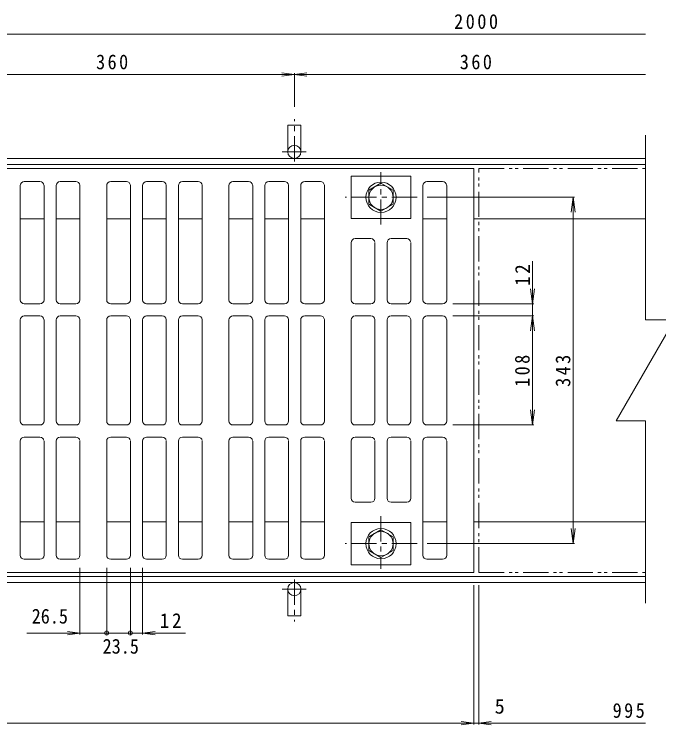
# Model space of a CAD drawing. Units: millimetres, scale not verified. Extents: x -922 to 935, y -674 to 618.
# Drawn here: x -335 to 303, y -137 to 567 of the extents above; entities that cross this region are included whole.
import ezdxf
from ezdxf.enums import TextEntityAlignment as Align

# ---------------------------------------------------------------- set-up
doc = ezdxf.new("R2010")
doc.units = ezdxf.units.MM
doc.header["$LTSCALE"] = 5
doc.header["$PDMODE"] = 32
doc.header["$PDSIZE"] = 4
doc.linetypes.add('CHAIN1', pattern=[8, 5, -1, 1, -1])
doc.linetypes.add('DOUBLE_CHAIN1', pattern=[8.8, 5, -1, 0.6, -0.6, 0.6, -1])
for name, color, linetype, lineweight in [('0-0_通り芯', 3, 'Continuous', 9), ('0-2_仕上', 6, 'Continuous', 9), ('0-3_建具', 4, 'Continuous', 9), ('0-4_その他', 7, 'Continuous', 9), ('0-A', 2, 'Continuous', 9)]:
    doc.layers.add(name, color=color, linetype=linetype, lineweight=lineweight)
doc.styles.add('ＭＳ ゴシック', font='')
doc.styles.get('ＭＳ ゴシック').set_extended_font_data('MS Gothic')

msp = doc.modelspace()

# ---------------------------------------------------------------- linework, layer by layer
at = {"layer": '0-0_通り芯', "color": 2}
for p, q in [((289.859, 447.292), (289.859, 264.277)), ((260.991, 164.278), (318.726, 264.277)), ((289.859, 264.277), (318.726, 264.277)), ((260.991, 164.278), (289.859, 164.278)), ((289.859, 164.278), (289.859, -16.247))]:
    msp.add_line(p, q, dxfattribs=at)
at = {"layer": '0-0_通り芯'}
for p, q in [((119.859, 14.277), (119.859, 414.277)), ((-309.391, 401.277), (-324.891, 401.277)), ((-273.891, 401.277), (-289.391, 401.277)), ((-223.891, 401.277), (-239.391, 401.277)), ((-188.391, 401.277), (-203.891, 401.277)), ((-152.891, 401.277), (-168.391, 401.277)), ((-102.891, 401.277), (-118.391, 401.277)), ((-67.391, 401.277), (-82.891, 401.277)), ((-31.891, 401.277), (-47.391, 401.277)), ((-1.391, 364.777), (-1.391, 406.777)), ((57.609, 406.777), (-1.391, 406.777)), ((57.609, 364.777), (57.609, 406.777)), ((89.109, 401.277), (73.609, 401.277)), ((-328.891, 284.277), (-328.891, 397.277)), ((-305.391, 284.277), (-305.391, 397.277)), ((-293.391, 284.277), (-293.391, 397.277)), ((-269.891, 284.277), (-269.891, 397.277)), ((-243.391, 284.277), (-243.391, 397.277)), ((-219.891, 284.277), (-219.891, 397.277)), ((-207.891, 284.277), (-207.891, 397.277)), ((-184.391, 284.277), (-184.391, 397.277)), ((-172.391, 284.277), (-172.391, 397.277)), ((-148.891, 284.277), (-148.891, 397.277)), ((-122.391, 284.277), (-122.391, 397.277)), ((-98.891, 284.277), (-98.891, 397.277)), ((-86.891, 284.277), (-86.891, 397.277)), ((-63.391, 284.277), (-63.391, 397.277)), ((-51.391, 284.277), (-51.391, 397.277)), ((-27.891, 284.277), (-27.891, 397.277)), ((69.609, 284.277), (69.609, 397.277)), ((93.109, 284.277), (93.109, 397.277)), ((57.609, 364.777), (-1.391, 364.777)), ((18.109, 344.777), (2.609, 344.777)), ((53.609, 344.777), (38.109, 344.777)), ((-1.391, 284.277), (-1.391, 340.778)), ((22.109, 284.277), (22.109, 340.778)), ((34.109, 284.277), (34.109, 340.778)), ((57.609, 284.277), (57.609, 340.778)), ((-309.391, 280.277), (-324.891, 280.277)), ((-273.891, 280.277), (-289.391, 280.277)), ((-223.891, 280.277), (-239.391, 280.277)), ((-188.391, 280.277), (-203.891, 280.277)), ((-152.891, 280.277), (-168.391, 280.277)), ((-102.891, 280.277), (-118.391, 280.277)), ((-67.391, 280.277), (-82.891, 280.277)), ((-31.891, 280.277), (-47.391, 280.277)), ((18.109, 280.277), (2.609, 280.277)), ((53.609, 280.277), (38.109, 280.277)), ((89.109, 280.277), (73.609, 280.277)), ((-309.391, 268.277), (-324.891, 268.277)), ((-273.891, 268.277), (-289.391, 268.277)), ((-223.891, 268.277), (-239.391, 268.277)), ((-188.391, 268.277), (-203.891, 268.277)), ((-152.891, 268.277), (-168.391, 268.277)), ((-102.891, 268.277), (-118.391, 268.277)), ((-67.391, 268.277), (-82.891, 268.277)), ((-31.891, 268.277), (-47.391, 268.277)), ((18.109, 268.277), (2.609, 268.277)), ((53.609, 268.277), (38.109, 268.277)), ((89.109, 268.277), (73.609, 268.277)), ((-328.891, 164.277), (-328.891, 264.277)), ((-305.391, 164.277), (-305.391, 264.277)), ((-293.391, 164.277), (-293.391, 264.277)), ((-269.891, 164.277), (-269.891, 264.277)), ((-243.391, 164.277), (-243.391, 264.277)), ((-219.891, 164.277), (-219.891, 264.277)), ((-207.891, 164.277), (-207.891, 264.277)), ((-184.391, 164.277), (-184.391, 264.277)), ((-172.391, 164.277), (-172.391, 264.277)), ((-148.891, 164.277), (-148.891, 264.277)), ((-122.391, 164.277), (-122.391, 264.277)), ((-98.891, 164.277), (-98.891, 264.277)), ((-86.891, 164.277), (-86.891, 264.277)), ((-63.391, 164.277), (-63.391, 264.277)), ((-51.391, 164.277), (-51.391, 264.277)), ((-27.891, 164.277), (-27.891, 264.277)), ((-1.391, 164.277), (-1.391, 264.277)), ((22.109, 164.277), (22.109, 264.277)), ((34.109, 164.277), (34.109, 264.277)), ((57.609, 164.277), (57.609, 264.277)), ((69.609, 164.277), (69.609, 264.277)), ((93.109, 164.277), (93.109, 264.277)), ((-309.391, 160.277), (-324.891, 160.277)), ((-273.891, 160.277), (-289.391, 160.277)), ((-223.891, 160.277), (-239.391, 160.277)), ((-188.391, 160.277), (-203.891, 160.277)), ((-152.891, 160.277), (-168.391, 160.277)), ((-102.891, 160.277), (-118.391, 160.277)), ((-67.391, 160.277), (-82.891, 160.277)), ((-31.891, 160.277), (-47.391, 160.277)), ((18.109, 160.277), (2.609, 160.277)), ((53.609, 160.277), (38.109, 160.277)), ((89.109, 160.277), (73.609, 160.277)), ((-309.391, 148.277), (-324.891, 148.277)), ((-273.891, 148.277), (-289.391, 148.277)), ((-223.891, 148.277), (-239.391, 148.277)), ((-188.391, 148.277), (-203.891, 148.277)), ((-152.891, 148.277), (-168.391, 148.277)), ((-102.891, 148.277), (-118.391, 148.277)), ((-67.391, 148.277), (-82.891, 148.277)), ((-31.891, 148.277), (-47.391, 148.277)), ((18.109, 148.277), (2.609, 148.277)), ((53.609, 148.277), (38.109, 148.277)), ((89.109, 148.277), (73.609, 148.277)), ((-328.891, 144.277), (-328.891, 31.277)), ((-305.391, 144.277), (-305.391, 31.277)), ((-293.391, 144.277), (-293.391, 31.277)), ((-269.891, 144.277), (-269.891, 31.277)), ((-243.391, 144.277), (-243.391, 31.277)), ((-219.891, 144.277), (-219.891, 31.277)), ((-207.891, 144.277), (-207.891, 31.277)), ((-184.391, 144.277), (-184.391, 31.277)), ((-172.391, 144.277), (-172.391, 31.277)), ((-148.891, 144.277), (-148.891, 31.277)), ((-122.391, 144.277), (-122.391, 31.277)), ((-98.891, 144.277), (-98.891, 31.277)), ((-86.891, 144.277), (-86.891, 31.277)), ((-63.391, 144.277), (-63.391, 31.277)), ((-51.391, 144.277), (-51.391, 31.277)), ((-27.891, 144.277), (-27.891, 31.277)), ((-1.391, 144.277), (-1.391, 87.777)), ((22.109, 144.277), (22.109, 87.777)), ((34.109, 144.277), (34.109, 87.777)), ((57.609, 144.277), (57.609, 87.777)), ((69.609, 144.277), (69.609, 31.277)), ((93.109, 144.277), (93.109, 31.277)), ((18.109, 83.777), (2.609, 83.777)), ((53.609, 83.777), (38.109, 83.777)), ((57.609, 63.777), (-1.391, 63.777)), ((-1.391, 63.777), (-1.391, 21.777)), ((57.609, 63.777), (57.609, 21.777)), ((-309.391, 27.278), (-324.891, 27.278)), ((-273.891, 27.278), (-289.391, 27.278)), ((-223.891, 27.278), (-239.391, 27.278)), ((-188.391, 27.278), (-203.891, 27.278)), ((-152.891, 27.278), (-168.391, 27.278)), ((-102.891, 27.278), (-118.391, 27.278)), ((-67.391, 27.278), (-82.891, 27.278)), ((-31.891, 27.278), (-47.391, 27.278)), ((57.609, 21.777), (-1.391, 21.777)), ((89.109, 27.278), (73.609, 27.278)), ((-875.141, 14.277), (119.859, 14.277))]:
    msp.add_line(p, q, dxfattribs=at)
at = {"layer": '0-0_通り芯', "linetype": 'DOUBLE_CHAIN1'}
for p, q in [((124.859, 414.277), (289.859, 414.277)), ((124.859, 14.277), (124.859, 414.277)), ((124.859, 14.277), (289.859, 14.277))]:
    msp.add_line(p, q, dxfattribs=at)
at = {"layer": '0-0_通り芯'}
msp.add_lwpolyline([(-875.141, 14.277), (-875.141, 414.277), (119.859, 414.277)], dxfattribs=at)
for centre, start, end in [((-324.891, 397.277), 90, 180), ((-309.391, 397.277), 7.01646, 90), ((-289.391, 397.277), 90, 180), ((-273.891, 397.277), 7.01646, 90), ((-239.391, 397.277), 90, 180), ((-223.891, 397.277), 7.01646, 90), ((-203.891, 397.277), 90, 180), ((-188.391, 397.277), 7.01646, 90), ((-168.391, 397.277), 90, 180), ((-152.891, 397.277), 7.01646, 90), ((-118.391, 397.277), 90, 180), ((-102.891, 397.277), 7.01646, 90), ((-82.891, 397.277), 90, 180), ((-67.391, 397.277), 7.01646, 90), ((-47.391, 397.277), 90, 180), ((-31.891, 397.277), 7.01646, 90), ((73.609, 397.277), 90, 180), ((89.109, 397.277), 7.01646, 90), ((2.609, 340.778), 90, 180), ((18.109, 340.778), 7.01646, 90), ((38.109, 340.778), 90, 180), ((53.609, 340.778), 7.01646, 90), ((-324.891, 284.277), 180, 270), ((-309.391, 284.277), 270, 0), ((-289.391, 284.277), 180, 270), ((-273.891, 284.277), 270, 0), ((-239.391, 284.277), 180, 270), ((-223.891, 284.277), 270, 0), ((-203.891, 284.277), 180, 270), ((-188.391, 284.277), 270, 0), ((-168.391, 284.277), 180, 270), ((-152.891, 284.277), 270, 0), ((-118.391, 284.277), 180, 270), ((-102.891, 284.277), 270, 0), ((-82.891, 284.277), 180, 270), ((-67.391, 284.277), 270, 0), ((-47.391, 284.277), 180, 270), ((-31.891, 284.277), 270, 0), ((2.609, 284.277), 180, 270), ((18.109, 284.277), 270, 0), ((38.109, 284.277), 180, 270), ((53.609, 284.277), 270, 0), ((73.609, 284.277), 180, 270), ((89.109, 284.277), 270, 0), ((-324.891, 264.277), 90, 180), ((-309.391, 264.277), 7.01646, 90), ((-289.391, 264.277), 90, 180), ((-273.891, 264.277), 7.01646, 90), ((-239.391, 264.277), 90, 180), ((-223.891, 264.277), 7.01646, 90), ((-203.891, 264.277), 90, 180), ((-188.391, 264.277), 7.01646, 90), ((-168.391, 264.277), 90, 180), ((-152.891, 264.277), 7.01646, 90), ((-118.391, 264.277), 90, 180), ((-102.891, 264.277), 7.01646, 90), ((-82.891, 264.277), 90, 180), ((-67.391, 264.277), 7.01646, 90), ((-47.391, 264.277), 90, 180), ((-31.891, 264.277), 7.01646, 90), ((2.609, 264.277), 90, 180), ((18.109, 264.277), 7.01646, 90), ((38.109, 264.277), 90, 180), ((53.609, 264.277), 7.01646, 90), ((73.609, 264.277), 90, 180), ((89.109, 264.277), 7.01646, 90), ((-324.891, 164.277), 180, 270), ((-309.391, 164.277), 270, 0), ((-289.391, 164.277), 180, 270), ((-273.891, 164.277), 270, 0), ((-239.391, 164.277), 180, 270), ((-223.891, 164.277), 270, 0), ((-203.891, 164.277), 180, 270), ((-188.391, 164.277), 270, 0), ((-168.391, 164.277), 180, 270), ((-152.891, 164.277), 270, 0), ((-118.391, 164.277), 180, 270), ((-102.891, 164.277), 270, 0), ((-82.891, 164.277), 180, 270), ((-67.391, 164.277), 270, 0), ((-47.391, 164.277), 180, 270), ((-31.891, 164.277), 270, 0), ((2.609, 164.277), 180, 270), ((18.109, 164.277), 270, 0), ((38.109, 164.277), 180, 270), ((53.609, 164.277), 270, 0), ((73.609, 164.277), 180, 270), ((89.109, 164.277), 270, 0), ((-324.891, 144.277), 90, 180), ((-309.391, 144.277), 7.01646, 90), ((-289.391, 144.277), 90, 180), ((-273.891, 144.277), 7.01646, 90), ((-239.391, 144.277), 90, 180), ((-223.891, 144.277), 7.01646, 90), ((-203.891, 144.277), 90, 180), ((-188.391, 144.277), 7.01646, 90), ((-168.391, 144.277), 90, 180), ((-152.891, 144.277), 7.01646, 90), ((-118.391, 144.277), 90, 180), ((-102.891, 144.277), 7.01646, 90), ((-82.891, 144.277), 90, 180), ((-67.391, 144.277), 7.01646, 90), ((-47.391, 144.277), 90, 180), ((-31.891, 144.277), 7.01646, 90), ((2.609, 144.277), 90, 180), ((18.109, 144.277), 7.01646, 90), ((38.109, 144.277), 90, 180), ((53.609, 144.277), 7.01646, 90), ((73.609, 144.277), 90, 180), ((89.109, 144.277), 7.01646, 90), ((2.609, 87.777), 180, 270), ((18.109, 87.777), 270, 0), ((38.109, 87.777), 180, 270), ((53.609, 87.777), 270, 0), ((-324.891, 31.277), 180, 270), ((-309.391, 31.277), 270, 0), ((-289.391, 31.277), 180, 270), ((-273.891, 31.277), 270, 0), ((-239.391, 31.277), 180, 270), ((-223.891, 31.277), 270, 0), ((-203.891, 31.277), 180, 270), ((-188.391, 31.277), 270, 0), ((-168.391, 31.277), 180, 270), ((-152.891, 31.277), 270, 0), ((-118.391, 31.277), 180, 270), ((-102.891, 31.277), 270, 0), ((-82.891, 31.277), 180, 270), ((-67.391, 31.277), 270, 0), ((-47.391, 31.277), 180, 270), ((-31.891, 31.277), 270, 0), ((73.609, 31.277), 180, 270), ((89.109, 31.277), 270, 0)]:
    msp.add_arc(centre, 4, start, end, dxfattribs=at)
at = {"layer": '0-2_仕上', "linetype": 'CHAIN1'}
for p, q in [((28.109, 358.664), (28.109, 410.763)), ((63.812, 385.777), (-7.49, 385.777)), ((28.109, 69.891), (28.109, 17.792)), ((63.812, 42.777), (-7.49, 42.777))]:
    msp.add_line(p, q, dxfattribs=at)
at = {"layer": '0-2_仕上'}
for p, q in [((16.114, 392.703), (28.109, 399.628)), ((28.109, 399.628), (40.103, 392.703)), ((16.114, 378.853), (16.114, 392.703)), ((40.103, 392.703), (40.103, 378.853)), ((28.109, 371.927), (16.114, 378.853)), ((40.103, 378.853), (28.109, 371.927))]:
    msp.add_line(p, q, dxfattribs=at)
msp.add_lwpolyline([(16.114, 49.702), (16.114, 35.852), (28.109, 28.927), (40.103, 35.852), (40.103, 49.702), (28.109, 56.627)], close=True, dxfattribs=at)
for centre, radius in [((28.109, 385.777), 15), ((28.109, 385.777), 12), ((28.109, 42.777), 15), ((28.109, 42.777), 12)]:
    msp.add_circle(centre, radius, dxfattribs=at)
at = {"layer": '0-3_建具'}
for p, q in [((-877.641, 424.277), (289.859, 424.277)), ((-877.641, 418.277), (289.859, 418.277)), ((-305.391, 364.277), (-328.891, 364.277)), ((-269.891, 364.277), (-293.391, 364.277)), ((-219.891, 364.277), (-243.391, 364.277)), ((-184.391, 364.277), (-207.891, 364.277)), ((-148.891, 364.277), (-172.391, 364.277)), ((-98.891, 364.277), (-122.391, 364.277)), ((-63.391, 364.277), (-86.891, 364.277)), ((-27.891, 364.277), (-51.391, 364.277)), ((93.109, 364.277), (69.609, 364.277)), ((289.859, 364.277), (119.859, 364.277)), ((-305.391, 64.277), (-328.891, 64.277)), ((-269.891, 64.277), (-293.391, 64.277)), ((-219.891, 64.277), (-243.391, 64.277)), ((-184.391, 64.277), (-207.891, 64.277)), ((-148.891, 64.277), (-172.391, 64.277)), ((-98.891, 64.277), (-122.391, 64.277)), ((-63.391, 64.277), (-86.891, 64.277)), ((-27.891, 64.277), (-51.391, 64.277)), ((93.109, 64.277), (69.609, 64.277)), ((289.859, 64.277), (119.859, 64.277)), ((-877.641, 10.277), (289.859, 10.277)), ((-877.641, 4.277), (289.859, 4.277))]:
    msp.add_line(p, q, dxfattribs=at)
at = {"layer": '0-4_その他'}
for p, q in [((-877.641, 547.277), (289.859, 547.277)), ((-877.641, 507.277), (289.859, 507.277)), ((-45.248, 505.645), (-70.034, 508.909)), ((-45.248, 508.909), (-70.034, 505.645)), ((-57.641, 475.45), (-57.641, 508.777)), ((73.812, 385.777), (219.705, 385.777)), ((218.205, 385.777), (216.247, 370.906)), ((218.205, 42.777), (218.205, 385.777)), ((218.205, 385.777), (220.162, 370.906)), ((177.928, 160.277), (177.928, 322.529)), ((177.928, 280.277), (175.971, 295.149)), ((177.928, 280.277), (179.886, 295.149)), ((99.109, 280.277), (179.428, 280.277)), ((99.109, 268.277), (179.428, 268.277)), ((177.928, 268.277), (175.971, 253.406)), ((177.928, 268.277), (179.886, 253.406)), ((177.928, 160.277), (175.971, 175.149)), ((177.928, 160.277), (179.886, 175.149)), ((99.109, 160.277), (179.428, 160.277)), ((218.205, 42.777), (216.247, 57.649)), ((218.205, 42.777), (220.162, 57.649)), ((73.812, 42.777), (219.705, 42.777)), ((-269.891, 18.778), (-269.891, -47.222)), ((-243.391, 18.778), (-243.391, -47.222)), ((-219.891, 18.778), (-219.891, -47.222)), ((-207.891, 18.778), (-207.891, -47.222)), ((119.859, 1.777), (119.859, -136.434)), ((124.859, 1.777), (124.859, -136.434)), ((-165.511, -45.722), (-322.276, -45.722)), ((-269.891, -45.722), (-282.284, -44.091)), ((-269.891, -45.722), (-282.284, -47.354)), ((-207.891, -45.722), (-195.498, -44.091)), ((-207.891, -45.722), (-195.498, -47.354)), ((119.859, -134.934), (107.466, -133.303)), ((124.859, -134.934), (137.252, -133.303)), ((-921.929, -134.934), (289.859, -134.934)), ((119.859, -134.934), (107.466, -136.566)), ((124.859, -134.934), (137.252, -136.566))]:
    msp.add_line(p, q, dxfattribs=at)
for p in [(-243.391, -45.722), (-219.891, -45.722)]:
    msp.add_point(p, dxfattribs=at)
at = {"layer": '0-A', "linetype": 'CHAIN1'}
for p, q in [((-57.641, 421.277), (-57.641, 462.95)), ((-69.539, 430.777), (-45.817, 430.777)), ((-57.641, 7.277), (-57.641, -34.395)), ((-69.539, -2.223), (-45.817, -2.223))]:
    msp.add_line(p, q, dxfattribs=at)
at = {"layer": '0-A'}
for p, q in [((-64.141, 457.277), (-51.141, 457.277)), ((-64.141, 430.777), (-64.141, 457.277)), ((-51.141, 430.777), (-51.141, 457.277)), ((-64.141, -2.223), (-64.141, -28.723)), ((-51.141, -2.223), (-51.141, -28.723)), ((-64.141, -28.723), (-51.141, -28.723))]:
    msp.add_line(p, q, dxfattribs=at)
msp.add_circle((-57.641, 430.777), 6.5, dxfattribs=at)
msp.add_arc((-57.641, -2.223), 6.5, 1.40329, 0, dxfattribs=at)

# ---------------------------------------------------------------- texts
at = {"layer": '0-4_その他', "color": 2, "style": 'ＭＳ ゴシック', "width": 0.9}
for s, p in [('26.5', (-317.598, -40.722)), ('23.5', (-247.391, -70.521))]:
    msp.add_text(s, height=14.66, dxfattribs=at).set_placement(p, align=Align.BOTTOM_LEFT)
at = {"layer": '0-4_その他', "color": 2, "style": 'ＭＳ ゴシック'}
msp.add_text('5', height=14.66, dxfattribs=at).set_placement((140.624, -129.934), align=Align.BOTTOM_LEFT)
at = {"layer": '0-4_その他', "color": 2, "char_height": 14.66, "attachment_point": 7, "style": 'ＭＳ ゴシック'}
for s, insert in [('\\T1.28;\\W0.9;2000', (100.484, 552.277)), ('\\T1.27;\\W0.9;360', (-253.891, 512.277)), ('\\T1.27;\\W0.9;360', (106.109, 512.277)), ('\\T1.27;\\W0.95;12', (-190.791, -40.722)), ('\\T1.27;\\W0.9;995', (257.359, -129.934))]:
    msp.add_mtext(s, dxfattribs=dict(at, insert=insert))
at = {"layer": '0-4_その他', "color": 2, "char_height": 14.66, "attachment_point": 7, "rotation": 90, "style": 'ＭＳ ゴシック'}
for s, insert in [('\\T1.27;\\W0.95;12', (175.428, 297.949)), ('\\T1.27;\\W0.9;108', (175.428, 198.027)), ('\\T1.27;\\W0.9;343', (215.704, 198.027))]:
    msp.add_mtext(s, dxfattribs=dict(at, insert=insert))

doc.saveas('drawing.dxf')
